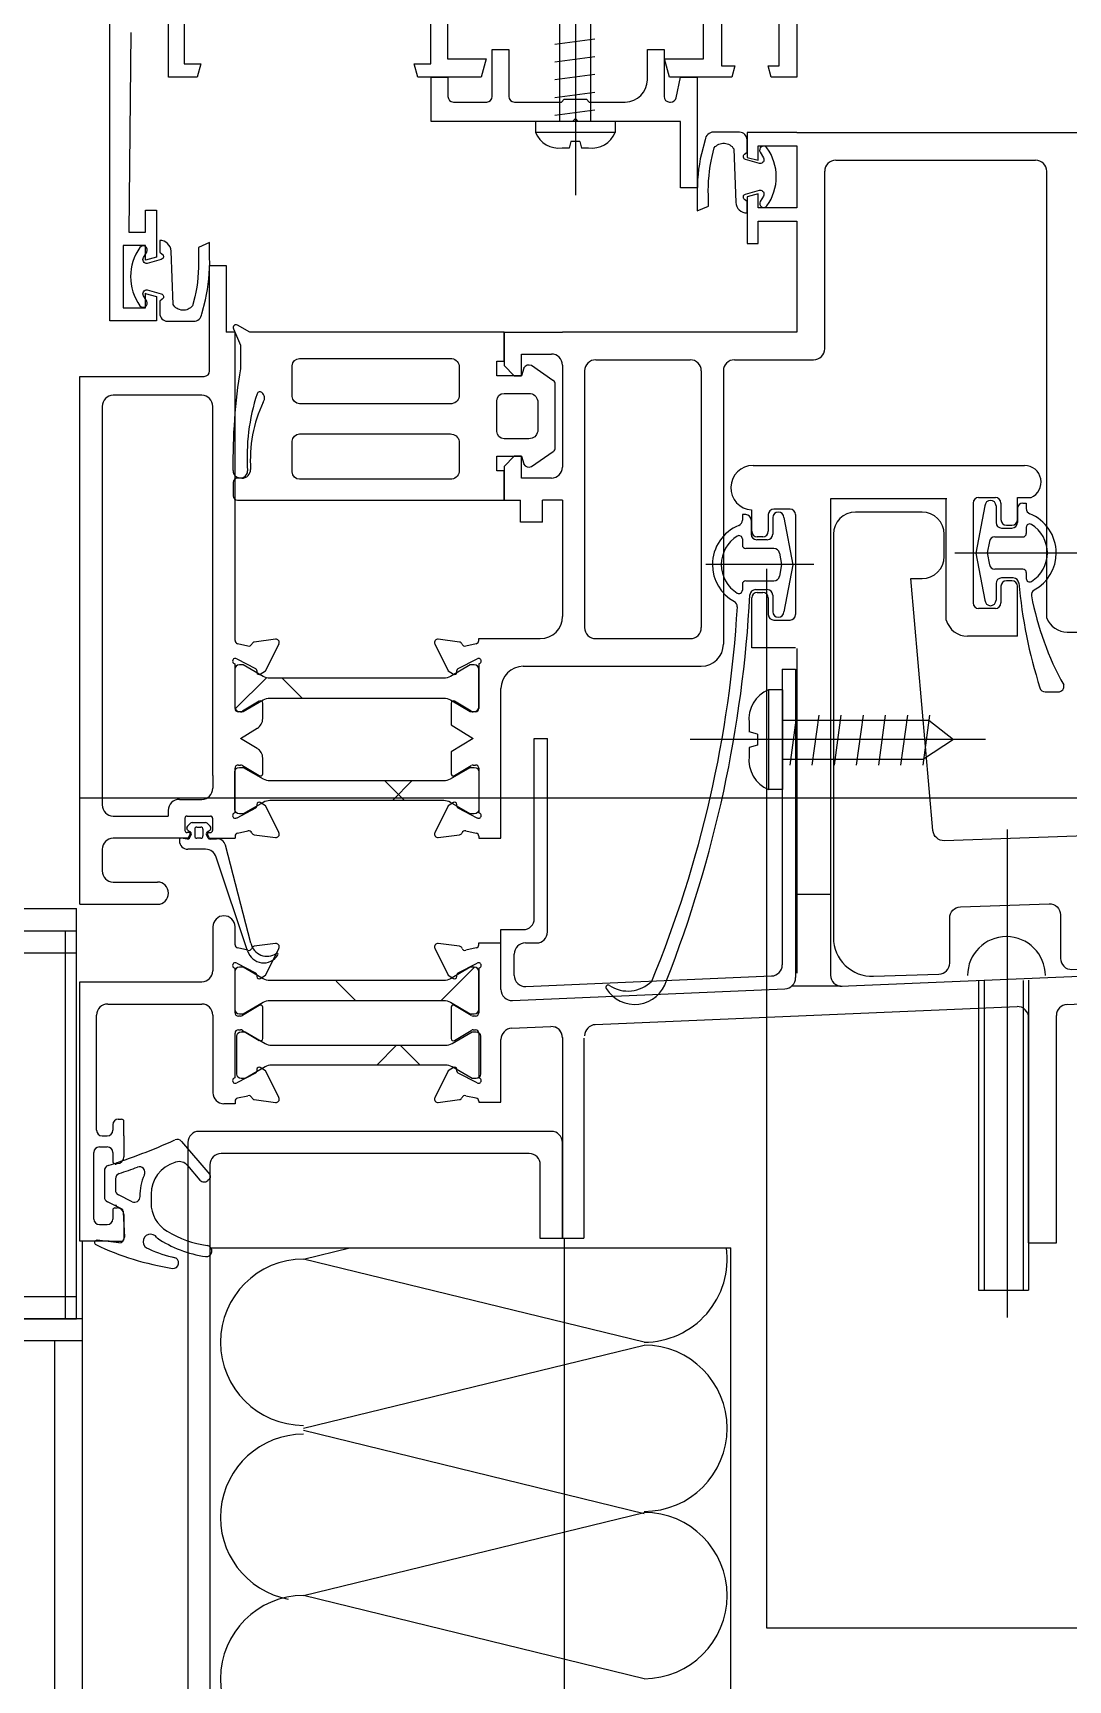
# Model space of a CAD drawing. Header units: metres. Extents: x 3516 to 4417, y 1657 to 2955.
# Drawn here: x 3794.9 to 3888.3, y 1794.8 to 1943.3 of the extents above; entities that cross this region are included whole.
import ezdxf

# ---------------------------------------------------------------- set-up
doc = ezdxf.new("R2010")
doc.units = ezdxf.units.M
for name, color, linetype in [('1', 1, 'Continuous'), ('10', 1, 'Continuous'), ('CASTFIX', 1, 'Continuous'), ('GOMMA', 3, 'Continuous'), ('GROSSA', 4, 'Continuous'), ('型材', 1, 'Continuous'), ('填充', 1, 'Continuous'), ('胶条', 6, 'Continuous'), ('隔热条', 3, 'Continuous')]:
    doc.layers.add(name, color=color, linetype=linetype)

# ---------------------------------------------------------------- blocks, each defined once
blk = doc.blocks.new('M592')
blk.add_lwpolyline([(113.95, 24.96), (113.95, -5.82, -0.4), (112.98, -6.82), (92.98, -7.51, -0.42), (91.95, -6.51), (91.95, -2.58, 0.42), (90.91, -1.58), (54.91, -2.84, 0.4), (53.95, -3.84), (53.95, -7.91, -0.4), (52.98, -8.91), (44.98, -9.19, -0.42), (43.95, -8.19), (43.95, -4.26, 0.42), (42.91, -3.26), (28.47, -3.76, -0.4), (27.44, -2.85), (25.45, 19.88), (26.45, 19.88, 0.41), (28.45, 21.88), (28.45, 23.88, 0.41), (26.45, 25.88), (20.45, 25.88, 0.41), (18.45, 23.88), (18.45, -12.5, 0.42), (22.07, -15.99), (27.98, -15.79, 0.4), (28.95, -14.79), (28.95, -10.72, -0.4), (29.91, -9.72), (37.91, -9.44, -0.42), (38.95, -10.44), (38.95, -14.37, 0.42), (39.98, -15.37), (57.98, -14.74, 0.4), (58.95, -13.74), (58.95, -9.67, -0.4), (59.91, -8.67), (67.91, -8.39, -0.42), (68.95, -9.39), (68.95, -13.32, 0.42), (69.98, -14.32), (75.98, -14.11, 0.4), (76.95, -13.11), (76.95, -9.04, -0.4), (77.91, -8.04), (85.91, -7.76, -0.42), (86.95, -8.76), (86.95, -12.69, 0.42), (87.98, -13.69), (118.53, -12.63, 0.4), (120.95, -10.13), (120.95, 24.96, 0.41), (119.95, 25.96), (114.95, 25.96, 0.41)], format="xyb", close=True)

msp = doc.modelspace()

# ---------------------------------------------------------------- hatches: boundary and pattern name
at = {"layer": '隔热条'}
h = msp.add_hatch(dxfattribs=at)
h.set_pattern_fill('ANSI38', scale=5)
h.paths.add_polyline_path([(3831.94, 1883.34, -0.13), (3832.54, 1883.18), (3832.84, 1883.01, -0.09), (3832.9, 1882.98), (3833.38, 1882.7), (3834.34, 1882.14), (3834.7, 1882.14, 0.41), (3835.1, 1882.54), (3835.1, 1885.95, 0.41), (3834.7, 1886.34), (3834.34, 1886.34), (3833.12, 1885.64), (3833.12, 1885.57, -0.58), (3832.81, 1885.41), (3832.77, 1885.44), (3832.54, 1885.3, -0.13), (3831.94, 1885.14), (3816.26, 1885.14, -0.13), (3815.66, 1885.3), (3815.43, 1885.44), (3815.39, 1885.41, -0.58), (3815.08, 1885.57), (3815.08, 1885.64), (3813.86, 1886.34), (3813.5, 1886.34, 0.41), (3813.1, 1885.94), (3813.1, 1882.54, 0.41), (3813.5, 1882.14), (3813.86, 1882.14), (3814.82, 1882.7), (3815.3, 1882.98, -0.09), (3815.36, 1883.01), (3815.66, 1883.18, -0.13), (3816.26, 1883.34)])
h = msp.add_hatch(dxfattribs=at)
h.set_pattern_fill('ANSI38', scale=5)
h.paths.add_polyline_path([(3813.86, 1877.1), (3813.5, 1877.1, 0.41), (3813.1, 1876.7), (3813.1, 1873.3, 0.41), (3813.5, 1872.9), (3813.86, 1872.9), (3815.08, 1873.6), (3815.08, 1873.67, -0.58), (3815.39, 1873.83), (3815.43, 1873.81), (3815.66, 1873.94, -0.13), (3816.26, 1874.1), (3831.94, 1874.1, -0.13), (3832.54, 1873.94), (3832.77, 1873.81), (3832.81, 1873.83, -0.58), (3833.12, 1873.67), (3833.12, 1873.6), (3834.34, 1872.9), (3834.7, 1872.9, 0.41), (3835.1, 1873.29), (3835.1, 1876.71, 0.41), (3834.7, 1877.1), (3834.34, 1877.1), (3833.38, 1876.55), (3832.9, 1876.26, -0.09), (3832.84, 1876.24), (3832.54, 1876.06, -0.13), (3831.94, 1875.9), (3816.26, 1875.9, -0.13), (3815.66, 1876.06), (3815.36, 1876.24, -0.09), (3815.3, 1876.26), (3814.82, 1876.55)])
h = msp.add_hatch(dxfattribs=at)
h.set_pattern_fill('ANSI38', scale=5)
h.paths.add_polyline_path([(3831.94, 1856.07, -0.13), (3832.54, 1855.91), (3832.84, 1855.73, -0.09), (3832.9, 1855.71), (3833.38, 1855.42), (3834.34, 1854.87), (3834.7, 1854.87, 0.41), (3835.1, 1855.26), (3835.1, 1858.67, 0.41), (3834.7, 1859.07), (3834.34, 1859.07), (3833.12, 1858.36), (3833.12, 1858.29, -0.58), (3832.81, 1858.13), (3832.77, 1858.16), (3832.54, 1858.03, -0.13), (3831.94, 1857.87), (3816.26, 1857.87, -0.13), (3815.66, 1858.03), (3815.43, 1858.16), (3815.39, 1858.13, -0.58), (3815.08, 1858.29), (3815.08, 1858.36), (3813.86, 1859.07), (3813.5, 1859.07, 0.41), (3813.1, 1858.67), (3813.1, 1855.27, 0.41), (3813.5, 1854.87), (3813.86, 1854.87), (3814.82, 1855.42), (3815.3, 1855.71, -0.09), (3815.36, 1855.73), (3815.66, 1855.91, -0.13), (3816.26, 1856.07)])
h = msp.add_hatch(dxfattribs=at)
h.set_pattern_fill('ANSI38', scale=5)
h.paths.add_polyline_path([(3814.02, 1853.24), (3813.66, 1853.24, 0.41), (3813.26, 1852.84), (3813.26, 1849.44, 0.41), (3813.66, 1849.04), (3814.02, 1849.04), (3815.24, 1849.75), (3815.24, 1849.82, -0.58), (3815.55, 1849.98), (3815.59, 1849.95), (3815.82, 1850.08, -0.13), (3816.42, 1850.24), (3832.1, 1850.24, -0.13), (3832.7, 1850.08), (3832.93, 1849.95), (3832.97, 1849.98, -0.58), (3833.28, 1849.82), (3833.28, 1849.75), (3834.5, 1849.04), (3834.86, 1849.04, 0.41), (3835.26, 1849.44), (3835.26, 1852.85, 0.41), (3834.86, 1853.24), (3834.5, 1853.24), (3833.54, 1852.69), (3833.06, 1852.4, -0.09), (3833, 1852.38), (3832.7, 1852.2, -0.13), (3832.1, 1852.04), (3816.42, 1852.04, -0.13), (3815.82, 1852.2), (3815.52, 1852.38, -0.09), (3815.46, 1852.4), (3814.98, 1852.69)])

# ---------------------------------------------------------------- linework, layer by layer
for p, q in [((3845.58, 1941.18), (3841.97, 1940.7)), ((3863.82, 1934.36), (3952.82, 1934.36)), ((3867.32, 1931.86), (3885.35, 1931.86)), ((3866.32, 1914.86), (3866.32, 1930.86)), ((3886.35, 1890.56), (3886.35, 1930.86)), ((3810.82, 1912.86), (3810.82, 1922.36)), ((3810.82, 1922.36), (3812.32, 1922.36)), ((3812.32, 1922.36), (3812.32, 1916.36)), ((3813.11, 1916.36), (3812.32, 1916.36)), ((3813.11, 1888.54), (3813.11, 1916.36)), ((3837.39, 1916.36), (3842.66, 1916.36)), ((3863.82, 1916.36), (3842.66, 1916.36)), ((3845.66, 1913.86), (3854.18, 1913.86)), ((3858.18, 1913.86), (3865.32, 1913.86)), ((3799.12, 1864.75), (3799.12, 1912.36)), ((3799.12, 1912.36), (3810.32, 1912.36)), ((3844.66, 1912.86), (3844.66, 1889.71)), ((3855.18, 1912.86), (3855.18, 1889.71)), ((3857.18, 1912.86), (3857.18, 1888.21)), ((3810.11, 1910.66), (3802.12, 1910.66)), ((3801.12, 1909.66), (3801.12, 1874.36)), ((3811.11, 1876.36), (3811.11, 1909.66)), ((3842.66, 1906.21), (3842.66, 1904.21)), ((3859.85, 1904.32), (3884.35, 1904.32)), ((3837.39, 1901.21), (3838.86, 1901.21)), ((3838.86, 1899.21), (3838.86, 1901.21)), ((3840.86, 1899.21), (3840.86, 1901.21)), ((3842.66, 1901.21), (3840.86, 1901.21)), ((3842.66, 1901.21), (3842.66, 1890.71)), ((3859.73, 1898.39), (3859.73, 1900.33)), ((3863.19, 1900.39), (3861.73, 1900.39)), ((3866.85, 1901.32), (3866.85, 1858.35)), ((3877.35, 1901.32), (3866.85, 1901.32)), ((3877.29, 1890.37), (3877.29, 1901.3)), ((3879.71, 1900.94), (3879.71, 1891.93)), ((3880.21, 1901.44), (3881.72, 1901.44)), ((3882.22, 1900.94), (3882.22, 1899.44)), ((3883.72, 1901.44), (3884.94, 1901.44)), ((3883.72, 1899.44), (3883.72, 1901.44)), ((3840.86, 1899.21), (3838.86, 1899.21)), ((3859.69, 1899.39), (3859.69, 1898.13)), ((3861.23, 1899.89), (3861.23, 1898.39)), ((3863.69, 1899.89), (3863.69, 1890.88)), ((3882.72, 1898.94), (3883.22, 1898.94)), ((3860.73, 1897.89), (3860.23, 1897.89)), ((3878.07, 1896.44), (3890.57, 1896.44)), ((3865.33, 1895.39), (3855.59, 1895.39)), ((3860.23, 1892.88), (3860.73, 1892.88)), ((3882.22, 1893.43), (3882.22, 1891.93)), ((3883.22, 1893.93), (3882.72, 1893.93)), ((3883.72, 1888.93), (3883.72, 1893.43)), ((3859.73, 1887.87), (3859.73, 1892.38)), ((3861.23, 1892.38), (3861.23, 1890.88)), ((3881.72, 1891.43), (3880.21, 1891.43)), ((3861.73, 1890.38), (3863.19, 1890.38)), ((3835.11, 1888.54), (3835.11, 1888.72)), ((3835.11, 1888.71), (3840.66, 1888.71)), ((3845.66, 1888.71), (3854.18, 1888.71)), ((3883.72, 1888.93), (3879.21, 1888.93)), ((3888.21, 1889.3), (3950.82, 1889.3)), ((3863.69, 1887.87), (3859.73, 1887.87)), ((3863.85, 1858.52), (3863.85, 1887.82)), ((3839.11, 1886.21), (3855.18, 1886.21)), ((3862.49, 1885.94), (3862.49, 1859.28)), ((3862.49, 1885.94), (3863.69, 1885.94)), ((3863.69, 1885.94), (3863.69, 1858.13)), ((3837.11, 1870.71), (3837.11, 1884.21)), ((3840.11, 1863.46), (3840.11, 1879.71)), ((3840.11, 1879.71), (3841.31, 1879.71)), ((3841.31, 1862.26), (3841.31, 1879.71)), ((3811.11, 1876.36), (3811.11, 1875.21)), ((3799.12, 1874.36), (3989.55, 1874.36)), ((3801.12, 1874.36), (3801.12, 1873.71)), ((3808.09, 1874.21), (3810.11, 1874.21)), ((3802.12, 1872.71), (3807.09, 1872.71)), ((3807.09, 1873.21), (3807.09, 1872.71)), ((3808.59, 1872.51), (3808.59, 1871.41)), ((3808.79, 1872.71), (3810.89, 1872.71)), ((3811.09, 1872.51), (3811.09, 1871.41)), ((3808.82, 1870.71), (3802.12, 1870.71)), ((3808.97, 1871.21), (3808.79, 1871.21)), ((3808.91, 1870.77), (3809.06, 1871.07)), ((3810.78, 1870.77), (3810.63, 1871.07)), ((3810.72, 1871.21), (3810.89, 1871.21)), ((3810.87, 1870.71), (3813.11, 1870.71)), ((3810.93, 1871.61), (3810.93, 1871.64)), ((3813.11, 1870.88), (3813.11, 1870.71)), ((3835.11, 1870.88), (3835.11, 1870.71)), ((3835.11, 1870.71), (3837.11, 1870.71)), ((3882.77, 1871.48), (3882.77, 1827.48)), ((3801.12, 1869.71), (3801.12, 1867.75)), ((3802.12, 1866.75), (3806.11, 1866.75)), ((3799.12, 1864.75), (3806.11, 1864.75)), ((3807.11, 1865.75), (3807.11, 1865.75)), ((3866.85, 1865.63), (3863.69, 1865.63)), ((3811.11, 1862.71), (3811.11, 1858.75)), ((3813.11, 1861.1), (3813.11, 1862.71)), ((3837.11, 1862.46), (3839.11, 1862.46)), ((3837.11, 1857.07), (3837.11, 1862.46)), ((3867.74, 1857.35), (3969.87, 1861.73)), ((3813.11, 1861.1), (3813.11, 1861.27)), ((3835.11, 1861.1), (3835.11, 1861.27)), ((3835.11, 1861.26), (3837.11, 1861.26)), ((3838.31, 1858.33), (3838.31, 1860.26)), ((3839.31, 1861.26), (3840.31, 1861.26)), ((3799.12, 1857.75), (3810.11, 1857.75)), ((3799.12, 1834.36), (3799.12, 1857.75)), ((3838.15, 1856.07), (3862.73, 1857.13)), ((3839.35, 1857.33), (3861.53, 1858.28)), ((3867.74, 1857.35), (3863.31, 1857.35)), ((3880.21, 1857.88), (3880.21, 1829.95)), ((3880.72, 1857.9), (3880.72, 1829.95)), ((3884.22, 1857.88), (3884.22, 1829.95)), ((3884.72, 1857.9), (3884.72, 1829.95)), ((3888.18, 1855.72), (3951.78, 1858.45)), ((3801.62, 1855.75), (3810.11, 1855.75)), ((3800.62, 1844.36), (3800.62, 1854.75)), ((3811.11, 1854.75), (3811.11, 1847.75)), ((3845.62, 1853.89), (3883.68, 1855.52)), ((3884.72, 1854.52), (3884.72, 1834.22)), ((3884.72, 1834.22), (3884.72, 1854.52)), ((3887.23, 1834.22), (3887.23, 1854.72)), ((3887.23, 1834.22), (3887.23, 1854.72)), ((3838.06, 1853.56), (3841.62, 1853.72)), ((3842.66, 1852.72), (3842.66, 1834.63)), ((3844.58, 1852.68), (3844.58, 1834.63)), ((3837.11, 1846.89), (3837.11, 1852.56)), ((3813.11, 1846.75), (3812.11, 1846.75)), ((3813.11, 1846.98), (3813.11, 1846.75)), ((3835.11, 1846.98), (3835.11, 1846.89)), ((3835.11, 1846.89), (3837.11, 1846.89)), ((3802.58, 1845.36), (3802.88, 1845.36)), ((3801.12, 1843.86), (3801.58, 1843.86)), ((3802.08, 1844.86), (3802.08, 1844.36)), ((3803.08, 1843.85), (3803.08, 1845.16)), ((3803.08, 1843.85), (3803.08, 1841.96)), ((3800.37, 1836.36), (3800.37, 1842.36)), ((3800.87, 1842.86), (3801.58, 1842.86)), ((3802.08, 1842.36), (3802.08, 1841.56)), ((3808.85, 1843.26), (3808.85, 1697.49)), ((3842.66, 1834.61), (3842.66, 1843.26)), ((3802.28, 1841.36), (3802.48, 1841.36)), ((3802.28, 1841.36), (3802.48, 1841.36)), ((3810.85, 1841.26), (3810.85, 1697.49)), ((3840.66, 1834.61), (3840.66, 1841.26)), ((3810.81, 1839.95), (3810.66, 1839.82)), ((3802.08, 1837.16), (3802.08, 1836.36)), ((3802.28, 1837.36), (3802.48, 1837.36)), ((3803.03, 1837.07), (3803.03, 1836.97)), ((3803.03, 1836.97), (3803.13, 1834.71)), ((3803.08, 1836.76), (3803.08, 1834.56)), ((3803.08, 1836.76), (3803.08, 1834.56)), ((3800.87, 1835.86), (3801.58, 1835.86)), ((3801.74, 1834.36), (3799.12, 1834.36)), ((3799.35, 1697.49), (3799.35, 1834.36)), ((3801.74, 1834.36), (3799.62, 1834.36)), ((3802.63, 1834.21), (3800.66, 1834.44)), ((3801.74, 1834.36), (3802.88, 1834.36)), ((3801.74, 1834.36), (3802.88, 1834.36)), ((3810.85, 1833.77), (3857.85, 1833.77)), ((3842.66, 1834.61), (3840.66, 1834.61)), ((3842.66, 1834.63), (3844.58, 1834.63)), ((3842.85, 1697.49), (3842.85, 1834.63)), ((3857.85, 1697.49), (3857.85, 1833.77)), ((3884.72, 1834.22), (3887.23, 1834.22)), ((3884.72, 1834.22), (3887.23, 1834.22)), ((3880.21, 1829.95), (3884.72, 1829.95))]:
    msp.add_line(p, q)
for points in [[(3803.72, 1943.37), (3803.52, 1925.36), (3805.02, 1925.36), (3805.02, 1927.36), (3806.02, 1927.36), (3806.02, 1923.13), (3805.02, 1922.86), (3805.02, 1924.16), (3803.02, 1924.16), (3803.02, 1918.56), (3805.02, 1918.56), (3805.02, 1919.86), (3805, 1919.85), (3806.02, 1919.58), (3806.02, 1917.36), (3801.82, 1917.36), (3801.82, 2079.86)], [(3863.82, 2057.86), (3863.82, 1939.36), (3861.49, 1939.36), (3861.22, 1940.36), (3862.22, 1940.36), (3862.22, 1944.36)], [(3808.52, 1944.53), (3808.52, 1940.56), (3810.02, 1940.56), (3809.69, 1939.36), (3807.12, 1939.36), (3807.12, 1944.36)], [(3857.02, 1944.36), (3857.02, 1940.36), (3858.22, 1940.36), (3857.95, 1939.36), (3852.31, 1939.36), (3851.87, 1941.01), (3855.37, 1941.01), (3855.37, 1944.36)], [(3863.82, 1934.36), (3859.32, 1934.36), (3859.32, 1932.12), (3860.32, 1931.86), (3860.32, 1933.16), (3863.82, 1933.16), (3863.82, 1927.56), (3860.32, 1927.56), (3860.32, 1928.83), (3859.32, 1928.56), (3859.32, 1924.36), (3860.32, 1924.36)], [(3860.32, 1924.36), (3860.32, 1926.36), (3863.82, 1926.36), (3863.82, 1916.36)]]:
    msp.add_lwpolyline(points)
msp.add_lwpolyline([(3832.27, 1944.36), (3832.27, 1941.01), (3835.77, 1941.01), (3835.33, 1939.36), (3829.6, 1939.36), (3829.27, 1940.56), (3830.77, 1940.56), (3830.77, 1944.47, 0.35)], format="xyb")
msp.add_lwpolyline([(3852.32, 1937.11), (3852.42, 1937.11, 0.35), (3852.91, 1937.5), (3853.32, 1939.36), (3854.82, 1939.36), (3854.82, 1929.36), (3853.32, 1929.36), (3853.32, 1935.36), (3844.07, 1935.36), (3843.82, 1935.61), (3843.57, 1935.36), (3830.82, 1935.36), (3830.82, 1939.36), (3832.32, 1939.36), (3832.32, 1937.61, 0.41), (3832.82, 1937.11), (3835.82, 1937.11, 0.41), (3836.32, 1937.61), (3836.32, 1941.86), (3837.82, 1941.86), (3837.82, 1937.61, 0.41), (3838.32, 1937.11), (3842.57, 1937.11), (3842.82, 1937.36), (3844.82, 1937.36), (3845.07, 1937.11), (3848.32, 1937.11, 0.41), (3850.32, 1939.11), (3850.32, 1941.86), (3851.82, 1941.86), (3851.82, 1937.61, 0.41)], format="xyb", close=True)
for centre, radius, start, end in [((3867.32, 1930.86), 1, 90, 180), ((3885.35, 1930.86), 1, 0, 90), ((3845.66, 1912.86), 1, 90, 180), ((3854.18, 1912.86), 1, 0, 90), ((3858.18, 1912.86), 1, 90, 180), ((3865.32, 1914.86), 1, 270, 0), ((3810.32, 1912.86), 0.5, 270, 0), ((3802.12, 1909.66), 1, 90, 180), ((3810.11, 1909.66), 1, 0, 90), ((3859.85, 1902.32), 2, 90, 266.54), ((3884.35, 1902.82), 1.5, 292.97, 90), ((3861.73, 1899.89), 0.5, 90, 180), ((3863.19, 1899.89), 0.5, 0, 90), ((3880.21, 1900.94), 0.5, 90, 180), ((3881.72, 1900.94), 0.5, 0, 90), ((3882.72, 1899.44), 0.5, 180, 270), ((3883.22, 1899.44), 0.5, 270, 0), ((3860.23, 1898.39), 0.5, 180, 270), ((3860.73, 1898.39), 0.5, 270, 0), ((3860.23, 1892.38), 0.5, 90, 180), ((3860.73, 1892.38), 0.5, 0, 90), ((3882.72, 1893.43), 0.5, 90, 180), ((3883.22, 1893.43), 0.5, 0, 90), ((3880.21, 1891.93), 0.5, 180, 270), ((3881.72, 1891.93), 0.5, 270, 0), ((3840.66, 1890.71), 2, 270, 0), ((3861.73, 1890.88), 0.5, 180, 270), ((3863.19, 1890.88), 0.5, 270, 0), ((3879.21, 1890.93), 2, 196.06, 270), ((3888.21, 1891.3), 2, 201.64, 270), ((3845.66, 1889.71), 1, 180, 270), ((3854.18, 1889.71), 1, 270, 0), ((3855.18, 1888.21), 2, 270, 0), ((3839.11, 1884.21), 2, 90, 180), ((3810.11, 1875.21), 1, 270, 360), ((3802.12, 1873.71), 1, 180, 270), ((3808.09, 1873.21), 1, 90, 180), ((3808.79, 1872.51), 0.2, 90, 180), ((3810.89, 1872.51), 0.2, 0, 90), ((3802.12, 1869.71), 1, 90, 180), ((3808.79, 1871.41), 0.2, 180, 270), ((3808.82, 1870.81), 0.1, 270, 333.43), ((3808.97, 1871.11), 0.1, 333.43, 90), ((3810.72, 1871.11), 0.2, 103.48, 206.57), ((3810.87, 1870.81), 0.1, 206.57, 270), ((3810.73, 1871.64), 0.2, 0, 45.02), ((3810.89, 1871.41), 0.2, 270, 0), ((3802.12, 1867.75), 1, 180, 270), ((3806.11, 1865.75), 1, 360, 90), ((3806.11, 1865.75), 1, 270, 360), ((3812.11, 1862.71), 1, 90, 180), ((3812.11, 1862.71), 1, 360, 90), ((3839.11, 1863.46), 1, 270, 0), ((3840.31, 1862.26), 1, 270, 0), ((3882.72, 1858.32), 3.51, 0, 180), ((3839.31, 1860.26), 1, 90, 180), ((3810.11, 1858.75), 1, 270, 360), ((3861.49, 1859.28), 1, 272.46, 0), ((3838.11, 1857.07), 1, 180, 272.46), ((3839.31, 1858.33), 1, 180, 272.46), ((3862.69, 1858.13), 1, 272.46, 0), ((3867.85, 1858.35), 1, 180, 272.46), ((3801.62, 1854.75), 1, 90, 180), ((3810.11, 1854.75), 1, 360, 90), ((3888.23, 1854.72), 1, 92.46, 180), ((3888.23, 1854.72), 1, 92.46, 180), ((3883.72, 1854.52), 1, 0, 92.46), ((3883.72, 1854.52), 1, 0, 92.46), ((3838.11, 1852.56), 1, 92.46, 180), ((3841.66, 1852.72), 1, 359.76, 92.46), ((3841.66, 1852.72), 1, 0, 92.46), ((3845.66, 1852.89), 1, 92.46, 180), ((3812.11, 1847.75), 1, 180, 270), ((3802.58, 1844.86), 0.5, 90, 180), ((3802.88, 1845.16), 0.2, 0, 90), ((3801.12, 1844.36), 0.5, 180, 270), ((3801.58, 1844.36), 0.5, 270, 0), ((3800.87, 1842.36), 0.5, 90, 180), ((3801.58, 1842.36), 0.5, 0, 90), ((3802.28, 1841.56), 0.2, 180, 270), ((3802.52, 1841.25), 0.2, 108.67, 180), ((3802.48, 1841.96), 0.6, 270, 0), ((3802.48, 1841.96), 0.6, 270, 0), ((3810.33, 1840.2), 0.5, 220.6, 310.6), ((3810.61, 1840.17), 0.3, 310.6, 40.6), ((3801.82, 1838.36), 0.5, 180, 243.43), ((3800.87, 1836.36), 0.5, 180, 270), ((3801.58, 1836.36), 0.5, 270, 0), ((3802.28, 1837.16), 0.2, 90, 180), ((3802.52, 1837.67), 0.2, 180, 243.43), ((3802.48, 1836.76), 0.6, 0, 90), ((3802.83, 1837.07), 0.2, 360, 63.43), ((3800.63, 1834.24), 0.2, 83.4, 244.58), ((3802.63, 1834.71), 0.5, 270, 360), ((3802.88, 1834.56), 0.2, 270, 0), ((3802.88, 1834.56), 0.2, 270, 0), ((3810.53, 1833.47), 0.5, 261.86, 81.86)]:
    msp.add_arc(centre, radius, start, end)
at = {"layer": '1'}
for p, q in [((3662.4, 1864.36), (3798.82, 1864.36)), ((3798.82, 1827.36), (3798.82, 1864.36)), ((3777.82, 1862.36), (3798.82, 1862.36)), ((3797.82, 1827.36), (3797.82, 1862.36)), ((3777.82, 1860.36), (3798.82, 1860.36)), ((3841.66, 1844.26), (3809.85, 1844.26)), ((3839.66, 1842.26), (3811.85, 1842.26)), ((3662.4, 1829.36), (3798.82, 1829.36)), ((3662.4, 1827.36), (3798.82, 1827.36)), ((3799.35, 1827.36), (3755.58, 1827.36)), ((3799.35, 1825.36), (3758.58, 1825.36)), ((3796.85, 1775.36), (3796.85, 1825.36))]:
    msp.add_line(p, q, dxfattribs=at)
for centre, start, end in [((3809.85, 1843.26), 90, 180), ((3841.66, 1843.26), 0, 90), ((3811.85, 1841.26), 90, 180), ((3839.66, 1841.26), 0, 90)]:
    msp.add_arc(centre, 1, start, end, dxfattribs=at)
at = {"layer": '10'}
for p, q in [((3861.08, 1895.01), (3861.08, 1799.5)), ((3861.08, 1799.5), (4332.79, 1799.5))]:
    msp.add_line(p, q, dxfattribs=at)
at = {"layer": 'CASTFIX'}
for p, q in [((3843.82, 1956.21), (3843.82, 1928.7)), ((3845.22, 1935.36), (3845.22, 1950.72)), ((3842.42, 1935.36), (3842.42, 1950.34)), ((3845.58, 1942.78), (3841.97, 1942.3)), ((3845.58, 1939.58), (3841.97, 1939.1)), ((3845.58, 1937.98), (3841.97, 1937.5)), ((3845.58, 1936.38), (3841.97, 1935.9)), ((3840.22, 1935.36), (3840.22, 1934.36)), ((3847.42, 1935.36), (3840.22, 1935.36)), ((3847.42, 1934.36), (3840.22, 1934.36)), ((3847.42, 1935.36), (3847.42, 1934.36)), ((3843.26, 1932.96), (3842.62, 1932.96)), ((3843.42, 1933.56), (3843.26, 1932.96)), ((3844.22, 1933.56), (3843.42, 1933.56)), ((3844.22, 1933.56), (3844.38, 1932.96)), ((3845.02, 1932.96), (3844.38, 1932.96)), ((3862.51, 1884.1), (3861.26, 1884.1)), ((3861.26, 1884.1), (3861.26, 1875.1)), ((3862.51, 1884.1), (3862.51, 1875.1)), ((3859.51, 1881.1), (3859.51, 1880.3)), ((3862.51, 1881.35), (3875.73, 1881.35)), ((3863.78, 1881.8), (3863.17, 1877.29)), ((3865.78, 1881.8), (3865.17, 1877.29)), ((3867.78, 1881.8), (3867.17, 1877.29)), ((3869.78, 1881.8), (3869.17, 1877.29)), ((3871.78, 1881.8), (3871.17, 1877.29)), ((3873.78, 1881.8), (3873.17, 1877.29)), ((3875.78, 1881.8), (3875.17, 1877.29)), ((3875.73, 1881.35), (3877.94, 1879.6)), ((3880.84, 1879.6), (3854.18, 1879.6)), ((3860.26, 1880.1), (3859.51, 1880.3)), ((3860.26, 1880.1), (3860.26, 1879.1)), ((3877.94, 1879.6), (3875.24, 1877.85)), ((3860.26, 1879.1), (3859.51, 1878.9)), ((3859.51, 1878.9), (3859.51, 1878.1)), ((3862.51, 1877.85), (3875.24, 1877.85)), ((3862.51, 1875.1), (3861.26, 1875.1))]:
    msp.add_line(p, q, dxfattribs=at)
for centre, radius, start, end in [((3842.34, 1935.24), 2.29, 202.46, 277.02), ((3845.3, 1935.24), 2.29, 262.98, 337.54), ((3862.35, 1881.45), 2.87, 112.46, 187.02), ((3862.35, 1877.75), 2.87, 172.98, 247.54)]:
    msp.add_arc(centre, radius, start, end, dxfattribs=at)
at = {"layer": 'GOMMA'}
for p, q in [((3812.96, 1916.65), (3813.6, 1915.18)), ((3814.44, 1916.36), (3813.33, 1916.99)), ((3813.6, 1915.18), (3813.6, 1913.06)), ((3837.39, 1916.36), (3814.44, 1916.36)), ((3837.39, 1913.73), (3837.39, 1916.36)), ((3836.74, 1912.41), (3836.74, 1913.73)), ((3836.74, 1913.73), (3837.39, 1913.73)), ((3838.97, 1912.41), (3836.74, 1912.41)), ((3839.16, 1913.1), (3838.97, 1912.41)), ((3841.8, 1912), (3839.87, 1913.34)), ((3842, 1905.91), (3842, 1911.65)), ((3836.74, 1903.84), (3836.74, 1905.16)), ((3836.74, 1905.16), (3838.97, 1905.16)), ((3838.97, 1905.16), (3839.16, 1904.46)), ((3839.87, 1904.22), (3841.83, 1905.59)), ((3813.73, 1903.18), (3813.34, 1903.18)), ((3837.39, 1903.84), (3836.74, 1903.84)), ((3837.39, 1901.21), (3837.39, 1903.84)), ((3812.94, 1902.79), (3812.94, 1901.6)), ((3813.34, 1901.21), (3837.39, 1901.21))]:
    msp.add_line(p, q, dxfattribs=at)
for points in [[(3818.27, 1913.32, -0.41), (3818.93, 1913.98), (3832.54, 1913.98, -0.38), (3833.33, 1913.32), (3833.33, 1910.55, -0.38), (3832.54, 1909.89), (3818.93, 1909.89, -0.41), (3818.27, 1910.55)], [(3836.73, 1910.17, -0.41), (3837.39, 1910.83), (3839.63, 1910.83, -0.38), (3840.42, 1910.17), (3840.42, 1907.4, -0.38), (3839.63, 1906.74), (3837.39, 1906.74, -0.41), (3836.73, 1907.4)], [(3818.27, 1906.51, -0.41), (3818.93, 1907.17), (3832.54, 1907.17, -0.38), (3833.33, 1906.51), (3833.33, 1903.74, -0.38), (3832.54, 1903.08), (3818.93, 1903.08, -0.41), (3818.27, 1903.74)]]:
    msp.add_lwpolyline(points, format="xyb", close=True, dxfattribs=at)
for centre, radius, start, end in [((3813.2, 1916.76), 0.26, 60.53, 203.48), ((3865.49, 1904.68), 52.57, 170.83, 180.87), ((3839.63, 1912.86), 0.53, 63.86, 153.44), ((3832.25, 1905.16), 18.05, 161.81, 184.15), ((3815.36, 1910.71), 0.26, 51.62, 162), ((3815.11, 1910.4), 0.66, 327.09, 51.62), ((3841.61, 1911.65), 0.4, 0, 60), ((3826.69, 1904.83), 12.2, 154.68, 184.01), ((3841.61, 1905.91), 0.4, 304.81, 360), ((3813.59, 1903.86), 0.66, 177.83, 359.13), ((3813.34, 1902.79), 0.4, 90, 180), ((3813.73, 1903.97), 0.79, 270, 0), ((3839.63, 1904.7), 0.53, 206.56, 296.14), ((3813.34, 1901.6), 0.4, 180, 270)]:
    msp.add_arc(centre, radius, start, end, dxfattribs=at)
at = {"layer": 'GROSSA'}
for p, q in [((3837.39, 1916.36), (3837.39, 1913.33)), ((3838.97, 1912.41), (3838.97, 1914.38)), ((3838.97, 1914.38), (3841.66, 1914.38)), ((3837.39, 1913.33), (3838.31, 1912.41)), ((3838.31, 1912.41), (3838.97, 1912.41)), ((3842.66, 1913.38), (3842.66, 1904.18)), ((3838.31, 1905.16), (3837.39, 1904.24)), ((3838.97, 1905.16), (3838.31, 1905.16)), ((3838.97, 1903.18), (3838.97, 1905.16)), ((3837.39, 1904.24), (3837.39, 1901.21)), ((3841.66, 1903.18), (3838.97, 1903.18))]:
    msp.add_line(p, q, dxfattribs=at)
for centre, start, end in [((3841.66, 1913.38), 0, 90), ((3841.66, 1904.18), 270, 0)]:
    msp.add_arc(centre, 1, start, end, dxfattribs=at)
at = {"layer": '型材'}
for p, q in [((3816.76, 1888.65), (3814.85, 1888.4)), ((3833.36, 1888.4), (3831.45, 1888.65)), ((3813.26, 1886.89), (3814.97, 1886)), ((3814.28, 1888.04), (3813.34, 1888.25)), ((3815.87, 1885.8), (3817.08, 1888.23)), ((3831.14, 1888.23), (3832.34, 1885.8)), ((3833.24, 1886), (3834.95, 1886.89)), ((3834.87, 1888.25), (3833.93, 1888.04)), ((3813.11, 1882.41), (3813.11, 1886.43)), ((3815.08, 1885.84), (3815.09, 1885.66)), ((3815.39, 1885.5), (3815.87, 1885.8)), ((3832.34, 1885.8), (3832.82, 1885.5)), ((3833.12, 1885.66), (3833.13, 1885.84)), ((3835.11, 1886.43), (3835.11, 1882.41)), ((3815.3, 1883.07), (3813.78, 1882.16)), ((3815.61, 1881.49), (3815.61, 1882.9)), ((3832.61, 1882.9), (3832.61, 1880.92)), ((3834.43, 1882.16), (3832.91, 1883.07)), ((3813.62, 1882.11), (3813.41, 1882.11)), ((3832.61, 1880.92), (3834.61, 1879.71)), ((3834.81, 1882.11), (3834.59, 1882.11)), ((3813.6, 1879.71), (3815.12, 1880.63)), ((3815.12, 1878.79), (3813.6, 1879.71)), ((3834.61, 1879.71), (3832.61, 1878.5)), ((3815.61, 1876.52), (3815.61, 1877.94)), ((3832.61, 1878.5), (3832.61, 1876.52)), ((3813.11, 1872.99), (3813.11, 1877.01)), ((3813.41, 1877.31), (3813.62, 1877.31)), ((3813.78, 1877.27), (3815.3, 1876.35)), ((3832.91, 1876.35), (3834.43, 1877.27)), ((3834.59, 1877.31), (3834.81, 1877.31)), ((3835.11, 1877.01), (3835.11, 1872.99)), ((3814.97, 1873.42), (3813.26, 1872.53)), ((3815.09, 1873.76), (3815.08, 1873.59)), ((3815.87, 1873.62), (3815.39, 1873.92)), ((3817.08, 1871.19), (3815.87, 1873.62)), ((3832.34, 1873.62), (3831.14, 1871.19)), ((3832.82, 1873.92), (3832.34, 1873.62)), ((3833.13, 1873.59), (3833.12, 1873.76)), ((3834.95, 1872.53), (3833.24, 1873.42)), ((3813.34, 1871.17), (3814.28, 1871.38)), ((3814.85, 1871.02), (3816.76, 1870.77)), ((3831.45, 1870.77), (3833.36, 1871.02)), ((3833.93, 1871.38), (3834.87, 1871.17)), ((3814.28, 1860.6), (3813.34, 1860.81)), ((3816.76, 1861.21), (3814.85, 1860.96)), ((3815.87, 1858.36), (3817.08, 1860.79)), ((3831.14, 1860.79), (3832.34, 1858.36)), ((3833.36, 1860.96), (3831.45, 1861.21)), ((3834.87, 1860.81), (3833.93, 1860.6)), ((3813.11, 1854.97), (3813.11, 1858.98)), ((3813.26, 1859.45), (3814.97, 1858.56)), ((3833.24, 1858.56), (3834.95, 1859.45)), ((3835.11, 1858.98), (3835.11, 1854.97)), ((3815.08, 1858.39), (3815.09, 1858.22)), ((3815.39, 1858.06), (3815.87, 1858.36)), ((3832.34, 1858.36), (3832.82, 1858.06)), ((3833.12, 1858.22), (3833.13, 1858.39)), ((3815.3, 1855.63), (3813.78, 1854.71)), ((3834.43, 1854.71), (3832.91, 1855.63)), ((3813.62, 1854.67), (3813.41, 1854.67)), ((3815.61, 1854.04), (3815.61, 1855.46)), ((3832.61, 1855.46), (3832.61, 1853.48)), ((3832.61, 1854.61), (3832.61, 1852.63)), ((3834.81, 1854.67), (3834.59, 1854.67)), ((3813.11, 1849.1), (3813.11, 1853.12)), ((3813.41, 1853.42), (3813.62, 1853.42)), ((3813.78, 1853.37), (3815.3, 1852.45)), ((3815.61, 1852.63), (3815.61, 1854.04)), ((3832.91, 1852.45), (3834.43, 1853.37)), ((3834.59, 1853.42), (3834.81, 1853.42)), ((3835.11, 1853.12), (3835.11, 1849.1)), ((3815.09, 1849.87), (3815.08, 1849.69)), ((3815.87, 1849.73), (3815.39, 1850.03)), ((3817.08, 1847.3), (3815.87, 1849.73)), ((3832.34, 1849.73), (3831.14, 1847.3)), ((3832.82, 1850.03), (3832.34, 1849.73)), ((3833.13, 1849.69), (3833.12, 1849.87)), ((3814.97, 1849.52), (3813.26, 1848.64)), ((3834.95, 1848.64), (3833.24, 1849.52)), ((3813.34, 1847.28), (3814.28, 1847.48)), ((3814.85, 1847.13), (3816.76, 1846.88)), ((3831.45, 1846.88), (3833.36, 1847.13)), ((3833.93, 1847.48), (3834.87, 1847.28))]:
    msp.add_line(p, q, dxfattribs=at)
for centre, radius, start, end in [((3813.41, 1888.54), 0.3, 180, 257.52), ((3814.89, 1888.1), 0.3, 97.52, 157.08), ((3816.8, 1888.36), 0.3, 335.26, 97.52), ((3831.41, 1888.36), 0.3, 82.48, 204.74), ((3833.32, 1888.1), 0.3, 22.92, 82.48), ((3834.81, 1888.54), 0.3, 282.48, 0), ((3813.14, 1886.68), 0.25, 60.09, 262), ((3814.34, 1888.34), 0.3, 257.52, 337.08), ((3833.87, 1888.34), 0.3, 202.92, 282.48), ((3835.07, 1886.68), 0.25, 278, 119.91), ((3814.88, 1885.83), 0.2, 2.52, 62.52), ((3815.29, 1885.67), 0.2, 182.52, 302.52), ((3832.92, 1885.67), 0.2, 237.48, 357.48), ((3833.33, 1885.83), 0.2, 117.48, 177.48), ((3813.41, 1882.41), 0.3, 180, 270), ((3815.41, 1882.9), 0.2, 0, 121.08), ((3832.81, 1882.9), 0.2, 58.99, 180.02), ((3834.81, 1882.41), 0.3, 270, 360), ((3813.62, 1882.41), 0.3, 270, 301.08), ((3814.61, 1881.49), 1, 301.08, 360), ((3834.59, 1882.41), 0.3, 238.92, 270), ((3814.61, 1877.94), 1, 0, 58.92), ((3813.41, 1877.01), 0.3, 90, 180), ((3813.62, 1877.01), 0.3, 58.92, 90), ((3815.41, 1876.52), 0.2, 238.92, 0), ((3832.81, 1876.52), 0.2, 180, 301.08), ((3834.59, 1877.01), 0.3, 90, 121.08), ((3834.81, 1877.01), 0.3, 0, 90), ((3814.88, 1873.6), 0.2, 297.48, 357.48), ((3815.29, 1873.75), 0.2, 57.48, 177.48), ((3832.92, 1873.75), 0.2, 2.52, 122.52), ((3833.33, 1873.6), 0.2, 182.52, 242.52), ((3813.14, 1872.75), 0.25, 98, 299.91), ((3835.07, 1872.75), 0.25, 240.09, 82), ((3813.41, 1870.88), 0.3, 102.48, 180), ((3814.34, 1871.09), 0.3, 22.92, 102.48), ((3814.89, 1871.32), 0.3, 202.92, 262.48), ((3816.8, 1871.07), 0.3, 262.48, 24.74), ((3831.41, 1871.07), 0.3, 155.26, 277.52), ((3833.32, 1871.32), 0.3, 277.52, 337.08), ((3833.87, 1871.09), 0.3, 77.52, 157.08), ((3834.81, 1870.88), 0.3, 0, 77.52), ((3813.41, 1861.1), 0.3, 180, 257.52), ((3814.34, 1860.89), 0.3, 257.52, 337.08), ((3814.89, 1860.66), 0.3, 97.52, 157.08), ((3816.8, 1860.91), 0.3, 335.26, 97.52), ((3831.41, 1860.91), 0.3, 82.48, 204.74), ((3833.32, 1860.66), 0.3, 22.92, 82.48), ((3833.87, 1860.89), 0.3, 202.92, 282.48), ((3834.81, 1861.1), 0.3, 282.48, 0), ((3813.14, 1859.23), 0.25, 60.09, 262), ((3814.88, 1858.38), 0.2, 2.52, 62.52), ((3833.33, 1858.38), 0.2, 117.48, 177.48), ((3835.07, 1859.23), 0.25, 278, 119.91), ((3815.29, 1858.23), 0.2, 182.52, 302.52), ((3832.92, 1858.23), 0.2, 237.48, 357.48), ((3815.41, 1855.46), 0.2, 0, 121.08), ((3832.81, 1855.46), 0.2, 58.99, 180.02), ((3813.41, 1854.97), 0.3, 180, 270), ((3813.62, 1854.97), 0.3, 270, 301.08), ((3834.59, 1854.97), 0.3, 238.92, 270), ((3834.81, 1854.97), 0.3, 270, 360), ((3813.41, 1853.12), 0.3, 90, 180), ((3813.62, 1853.12), 0.3, 58.92, 90), ((3815.41, 1852.63), 0.2, 238.92, 0), ((3832.81, 1852.63), 0.2, 180, 301.08), ((3834.59, 1853.12), 0.3, 90, 121.08), ((3834.81, 1853.12), 0.3, 0, 90), ((3814.88, 1849.7), 0.2, 297.48, 357.48), ((3815.29, 1849.86), 0.2, 57.48, 177.48), ((3832.92, 1849.86), 0.2, 2.52, 122.52), ((3833.33, 1849.7), 0.2, 182.52, 242.52), ((3813.14, 1848.85), 0.25, 98, 299.91), ((3835.07, 1848.85), 0.25, 240.09, 82), ((3813.41, 1846.98), 0.3, 102.48, 180), ((3814.34, 1847.19), 0.3, 22.92, 102.48), ((3814.89, 1847.43), 0.3, 202.92, 262.48), ((3816.8, 1847.17), 0.3, 262.48, 24.74), ((3831.41, 1847.17), 0.3, 155.26, 277.52), ((3833.32, 1847.43), 0.3, 277.52, 337.08), ((3833.87, 1847.19), 0.3, 77.52, 157.08), ((3834.81, 1846.98), 0.3, 0, 77.52)]:
    msp.add_arc(centre, radius, start, end, dxfattribs=at)
at = {"layer": '填充'}
for p, q in [((3819.3, 1832.75), (3823.47, 1833.77)), ((3850.02, 1825.25), (3819.3, 1832.75)), ((3819.3, 1817.49), (3850.02, 1824.99)), ((3819.3, 1817.3), (3850.02, 1809.8)), ((3819.3, 1802.4), (3850.02, 1809.9)), ((3850.02, 1794.9), (3819.3, 1802.4))]:
    msp.add_line(p, q, dxfattribs=at)
for centre, start, end in [((3850.02, 1832.75), 270, 7.8), ((3819.3, 1825.25), 90, 270), ((3850.02, 1817.49), 270, 90), ((3819.3, 1809.45), 90, 259.38), ((3850.02, 1802.4), 270, 90), ((3819.3, 1794.9), 90, 270)]:
    msp.add_arc(centre, 7.5, start, end, dxfattribs=at)
at = {"layer": '胶条'}
for p, q in [((3880.78, 1900.68), (3879.96, 1896.43)), ((3881.78, 1900.68), (3881.78, 1899.18)), ((3883.71, 1900.44), (3883.71, 1899.18)), ((3884.21, 1900.94), (3884.51, 1900.94)), ((3884.51, 1900.94), (3884.51, 1900.44)), ((3859.19, 1899.89), (3858.89, 1899.89)), ((3858.89, 1899.89), (3858.89, 1899.39)), ((3861.63, 1899.63), (3861.63, 1898.13)), ((3862.63, 1899.63), (3863.45, 1895.38)), ((3882.28, 1898.68), (3883.21, 1898.68)), ((3884.51, 1898.75), (3884.51, 1898.18)), ((3858.89, 1897.7), (3858.89, 1897.13)), ((3861.13, 1897.63), (3860.19, 1897.63)), ((3881.18, 1897.47), (3880.98, 1896.44)), ((3881.67, 1897.88), (3884.21, 1897.88)), ((3861.74, 1896.83), (3859.19, 1896.83)), ((3862.23, 1896.42), (3862.43, 1895.39)), ((3879.96, 1896.43), (3880.78, 1892.18)), ((3880.98, 1896.44), (3881.18, 1895.38)), ((3862.43, 1895.39), (3862.23, 1894.33)), ((3863.45, 1895.38), (3862.63, 1891.13)), ((3884.21, 1894.98), (3881.67, 1894.98)), ((3884.51, 1894.68), (3884.51, 1894.12)), ((3858.89, 1893.63), (3858.89, 1893.07)), ((3859.19, 1893.93), (3861.74, 1893.93)), ((3860.07, 1893.13), (3861.13, 1893.13)), ((3881.78, 1893.68), (3881.78, 1892.18)), ((3883.34, 1894.18), (3882.28, 1894.18)), ((3861.63, 1892.63), (3861.63, 1891.13)), ((3886.22, 1883.91), (3887.4, 1883.91)), ((3808.82, 1871.79), (3809.08, 1872.05)), ((3809.23, 1872.11), (3810.46, 1872.11)), ((3810.87, 1871.79), (3810.6, 1872.05)), ((3808.09, 1870.6), (3808.09, 1870.46)), ((3808.82, 1870.61), (3808.21, 1870.7)), ((3808.76, 1871.61), (3808.76, 1871.64)), ((3808.92, 1871.36), (3808.82, 1871.46)), ((3809, 1870.72), (3809.15, 1871.02)), ((3809.47, 1871.51), (3809.47, 1870.91)), ((3809.67, 1871.71), (3810.02, 1871.71)), ((3810.02, 1870.71), (3809.67, 1870.71)), ((3810.22, 1871.51), (3810.22, 1870.91)), ((3810.69, 1870.72), (3810.54, 1871.02)), ((3810.76, 1871.36), (3810.87, 1871.46)), ((3810.87, 1870.61), (3811.45, 1870.66)), ((3810.45, 1869.71), (3808.84, 1869.71)), ((3814.25, 1860.54), (3811.41, 1868.99)), ((3814.53, 1861.23), (3812.24, 1870.08)), ((3851.05, 1856.46), (3851.05, 1856.46)), ((3808.28, 1843.36), (3810.84, 1840.37)), ((3808.82, 1841.19), (3809.95, 1839.87)), ((3801.32, 1840.71), (3801.32, 1838.36)), ((3802.32, 1839.98), (3802.32, 1838.98)), ((3802.92, 1837.25), (3801.6, 1837.91)), ((3803.82, 1837.92), (3802.6, 1838.53)), ((3805.53, 1838.59), (3805.53, 1837.83))]:
    msp.add_line(p, q, dxfattribs=at)
for points in [[(3858.3, 1928.06, 0.41), (3859.32, 1927.1), (3859.32, 1928.14), (3859.09, 1928.32, -0.62), (3859.18, 1928.81), (3860.45, 1929.17, -0.61), (3860.79, 1928.63), (3860.5, 1928.14, 0.96), (3861.11, 1927.74, 0.32), (3861.11, 1932.99, 0.96), (3860.5, 1932.58), (3860.79, 1932.09, -0.61), (3860.45, 1931.55), (3859.18, 1931.92, -0.62), (3859.09, 1932.4), (3859.32, 1932.58), (3859.32, 1933.69, 0.4), (3858.64, 1934.39), (3856.28, 1934.39, 0.38), (3855.52, 1933.71), (3855.19, 1932.45, 0.06), (3854.82, 1928.67), (3854.82, 1927.29), (3855.82, 1927.73), (3855.82, 1928.67, -0.06), (3856.16, 1932.2), (3856.36, 1932.99, -0.52), (3858.12, 1932.88)], [(3858.3, 1928.06, 0.41), (3859.32, 1927.1), (3859.32, 1928.14), (3859.09, 1928.32, -0.62), (3859.18, 1928.81), (3860.45, 1929.17, -0.61), (3860.79, 1928.63), (3860.5, 1928.14, 0.96), (3861.11, 1927.74, 0.32), (3861.11, 1932.99, 0.96), (3860.5, 1932.58), (3860.79, 1932.09, -0.61), (3860.45, 1931.55), (3859.18, 1931.92, -0.62), (3859.09, 1932.4), (3859.32, 1932.58), (3859.32, 1933.69, 0.4), (3858.64, 1934.39), (3856.28, 1934.39, 0.38), (3855.52, 1933.71), (3855.19, 1932.45, 0.06), (3854.82, 1928.67), (3854.82, 1927.29), (3855.82, 1927.73), (3855.82, 1928.67, -0.06), (3856.16, 1932.2), (3856.36, 1932.99, -0.52), (3858.12, 1932.88)], [(3807.34, 1923.66, 0.41), (3806.32, 1924.62), (3806.32, 1923.58), (3806.55, 1923.4, -0.62), (3806.46, 1922.92), (3805.19, 1922.55, -0.61), (3804.85, 1923.09), (3805.14, 1923.58, 0.96), (3804.53, 1923.99, 0.32), (3804.53, 1918.74, 0.96), (3805.14, 1919.14), (3804.85, 1919.63, -0.61), (3805.19, 1920.17), (3806.46, 1919.81, -0.62), (3806.55, 1919.32), (3806.32, 1919.14), (3806.32, 1918.04, 0.4), (3807, 1917.33), (3809.36, 1917.33, 0.38), (3810.12, 1918.01), (3810.45, 1919.27, 0.06), (3810.82, 1923.06), (3810.82, 1924.43), (3809.82, 1923.99), (3809.82, 1923.06, -0.06), (3809.49, 1919.53), (3809.28, 1918.73, -0.52), (3807.52, 1918.85)]]:
    msp.add_lwpolyline(points, format="xyb", close=True, dxfattribs=at)
for centre, radius, start, end in [((3881.28, 1900.68), 0.5, 90, 180), ((3881.28, 1900.68), 0.5, 0, 90), ((3884.21, 1900.44), 0.5, 90, 180), ((3885.01, 1900.44), 0.5, 180, 248.04), ((3860, 1895.39), 3.81, 111.96, 180), ((3858.39, 1899.39), 0.5, 291.96, 0), ((3859.19, 1899.39), 0.5, 0, 90), ((3862.13, 1899.63), 0.5, 90, 180), ((3862.13, 1899.63), 0.5, 0, 90), ((3882.28, 1899.18), 0.5, 180, 270), ((3883.21, 1899.18), 0.5, 270, 0), ((3884.81, 1898.75), 0.3, 58.61, 180), ((3883.4, 1896.44), 3.81, 0, 68.04), ((3883.4, 1896.44), 3.01, 0, 58.61), ((3860, 1895.39), 3.01, 121.39, 180), ((3858.59, 1897.7), 0.3, 0, 121.39), ((3860.19, 1898.13), 0.5, 180, 270), ((3861.13, 1898.13), 0.5, 270, 0), ((3881.67, 1897.38), 0.5, 90, 169.11), ((3884.21, 1898.18), 0.3, 270, 0), ((3859.19, 1897.13), 0.3, 180, 270), ((3861.74, 1896.33), 0.5, 10.89, 90), ((3883.4, 1896.44), 3.01, 301.39, 0), ((3883.4, 1896.44), 3.81, 298.62, 0), ((3860, 1895.39), 3.81, 180, 241.31), ((3860, 1895.39), 3.01, 180, 238.61), ((3861.74, 1894.43), 0.5, 270, 349.11), ((3881.67, 1895.48), 0.5, 190.89, 270), ((3884.21, 1894.68), 0.3, 0, 90), ((3858.59, 1893.07), 0.3, 238.61, 0), ((3859.19, 1893.63), 0.3, 90, 180), ((3860.07, 1892.63), 0.5, 90, 176.99), ((3861.13, 1892.63), 0.5, 0, 90), ((3882.28, 1893.68), 0.5, 90, 180), ((3883.34, 1893.68), 0.5, 5.12, 90), ((3927.73, 1897.66), 44.07, 185.12, 197.68), ((3884.81, 1894.12), 0.3, 180, 301.39), ((3885.47, 1892.65), 0.5, 118.62, 190.81), ((3754.54, 1897.58), 104.07, 337.53, 356.69), ((3748.29, 1898.5), 111.43, 338.62, 356.99), ((3857.93, 1891.6), 0.5, 357.48, 61.31), ((3881.28, 1892.18), 0.5, 180, 270), ((3881.28, 1892.18), 0.5, 270, 0), ((3911.5, 1897.62), 27, 190.81, 208.99), ((3862.13, 1891.13), 0.5, 180, 270), ((3862.13, 1891.13), 0.5, 270, 0), ((3886.22, 1884.41), 0.5, 195.05, 270), ((3887.4, 1884.41), 0.5, 270, 14.93), ((3809.23, 1871.91), 0.2, 90, 134.98), ((3810.46, 1871.91), 0.2, 45.02, 90), ((3808.19, 1870.6), 0.1, 82.16, 180), ((3808.84, 1870.46), 0.75, 180, 270), ((3808.96, 1871.64), 0.2, 134.98, 180), ((3808.96, 1871.61), 0.2, 180, 225.38), ((3808.82, 1870.81), 0.2, 270, 333.43), ((3809.06, 1871.5), 0.2, 225.38, 256.52), ((3808.97, 1871.11), 0.2, 333.43, 76.52), ((3809.67, 1871.51), 0.2, 90, 180), ((3809.67, 1870.91), 0.2, 180, 270), ((3810.02, 1871.51), 0.2, 0, 90), ((3810.02, 1870.91), 0.2, 270, 0), ((3810.72, 1871.11), 0.1, 90, 206.57), ((3810.62, 1871.5), 0.2, 283.48, 314.62), ((3810.87, 1870.81), 0.2, 206.57, 270), ((3810.73, 1871.61), 0.2, 314.62, 0), ((3811.51, 1869.91), 0.75, 12.8, 94.66), ((3810.45, 1868.71), 1, 16.33, 90), ((3815.69, 1860.96), 1.5, 196.33, 328.71), ((3816, 1861.56), 1.5, 192.8, 303.96), ((3816.89, 1860.23), 0.1, 328.71, 123.96), ((3846.78, 1857.26), 0.2, 56.04, 211.29), ((3849.17, 1858.72), 3, 211.29, 343.67), ((3848.57, 1859.92), 3, 236.04, 315.55), ((3783.25, 1898.31), 60.02, 287.87, 294.03), ((3807.9, 1843.03), 0.5, 40.6, 114.03), ((3801.82, 1840.71), 0.5, 107.87, 180), ((3783.25, 1898.31), 61.02, 288.55, 290.2), ((3804.49, 1840.57), 0.5, 333.98, 110.2), ((3808.53, 1838.59), 3, 106.54, 180), ((3813.88, 1820.6), 21.77, 106.26, 106.54), ((3808.06, 1840.54), 1, 40.6, 106.26), ((3802.82, 1839.98), 0.5, 108.55, 180), ((3808.53, 1838.59), 4, 153.98, 182.85), ((3802.82, 1838.98), 0.5, 180, 243.43), ((3804.04, 1838.37), 0.5, 243.43, 2.85), ((3808.53, 1837.83), 3, 180, 238.81), ((3805.49, 1834.32), 0.67, 30.36, 257.12), ((3811.97, 1843.5), 9.63, 238.81, 261.86), ((3811.47, 1857.04), 25.45, 244.58, 260.95), ((3809.67, 1842.65), 9.97, 244.3, 258.72), ((3811.97, 1843.5), 10.63, 236.31, 261.86), ((3807.53, 1832.4), 0.5, 261.86, 81.86)]:
    msp.add_arc(centre, radius, start, end, dxfattribs=at)
at = {"layer": '隔热条'}
for points in [[(3816.26, 1885.14, -0.13), (3815.66, 1885.3), (3813.86, 1886.34), (3813.5, 1886.34, 0.41), (3813.1, 1885.94), (3813.1, 1882.54, 0.41), (3813.5, 1882.14), (3813.86, 1882.14), (3815.66, 1883.18, -0.13), (3816.26, 1883.34), (3831.94, 1883.34, -0.13), (3832.54, 1883.18), (3834.34, 1882.14), (3834.7, 1882.14, 0.41), (3835.1, 1882.54), (3835.1, 1885.94, 0.41), (3834.7, 1886.34), (3834.34, 1886.34), (3832.54, 1885.3, -0.13), (3831.94, 1885.14)], [(3816.26, 1874.1, 0.13), (3815.66, 1873.94), (3813.86, 1872.9), (3813.5, 1872.9, -0.41), (3813.1, 1873.3), (3813.1, 1876.7, -0.41), (3813.5, 1877.1), (3813.86, 1877.1), (3815.66, 1876.06, 0.13), (3816.26, 1875.9), (3831.94, 1875.9, 0.13), (3832.54, 1876.06), (3834.34, 1877.1), (3834.7, 1877.1, -0.41), (3835.1, 1876.7), (3835.1, 1873.3, -0.41), (3834.7, 1872.9), (3834.34, 1872.9), (3832.54, 1873.94, 0.13), (3831.94, 1874.1)], [(3816.26, 1857.87, -0.13), (3815.66, 1858.03), (3813.86, 1859.07), (3813.5, 1859.07, 0.41), (3813.1, 1858.67), (3813.1, 1855.27, 0.41), (3813.5, 1854.87), (3813.86, 1854.87), (3815.66, 1855.91, -0.13), (3816.26, 1856.07), (3831.94, 1856.07, -0.13), (3832.54, 1855.91), (3834.34, 1854.87), (3834.7, 1854.87, 0.41), (3835.1, 1855.27), (3835.1, 1858.67, 0.41), (3834.7, 1859.07), (3834.34, 1859.07), (3832.54, 1858.03, -0.13), (3831.94, 1857.87)], [(3816.42, 1850.24, 0.13), (3815.82, 1850.08), (3814.02, 1849.04), (3813.66, 1849.04, -0.41), (3813.26, 1849.44), (3813.26, 1852.84, -0.41), (3813.66, 1853.24), (3814.02, 1853.24), (3815.82, 1852.2, 0.13), (3816.42, 1852.04), (3832.1, 1852.04, 0.13), (3832.7, 1852.2), (3834.5, 1853.24), (3834.86, 1853.24, -0.41), (3835.26, 1852.84), (3835.26, 1849.44, -0.41), (3834.86, 1849.04), (3834.5, 1849.04), (3832.7, 1850.08, 0.13), (3832.1, 1850.24)]]:
    msp.add_lwpolyline(points, format="xyb", close=True, dxfattribs=at)

# ---------------------------------------------------------------- block references
msp.add_blockref('M592', (3848.65, 1874.24))

doc.saveas('drawing.dxf')
